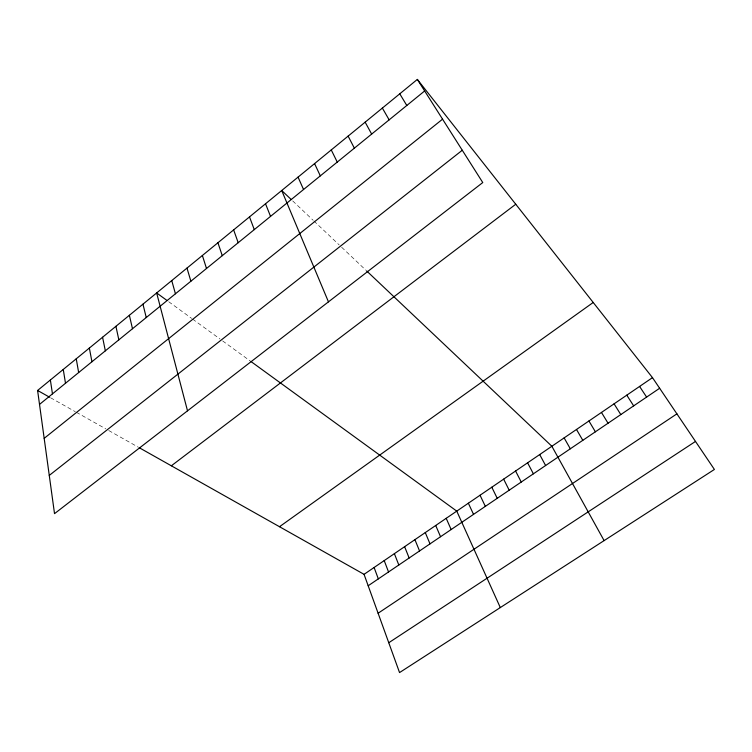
<?xml version="1.0" encoding="UTF-8"?>
<svg xmlns="http://www.w3.org/2000/svg" width="752" height="752" viewBox="0 0 752 752"><rect width="100%" height="100%" fill="white"/><g stroke="black" fill="none" stroke-linecap="round" stroke-linejoin="round"><path stroke-width="0.56" stroke-dasharray="3.76 2.82" d="M50.581 397.77L75.285 411.682M76.3 412.256L105.816 428.884M108.702 430.511L138.537 447.318M168.711 301.721L191.638 318.387M192.587 319.074L219.932 338.955M222.611 340.9L250.181 360.951M292.697 200.916L313.086 220.223M313.885 220.975L339.218 244.955M341.643 247.248L365.801 270.128"/><path stroke-width="1.13" d="M417.341 79.421L482.765 182.557L54.52 513.654L37.6 390.457L417.341 79.421L652.482 377.645L714.4 469.455L399.547 672.579L364.053 574.34L139.505 447.863M39.518 404.407L424.654 90.954M44.18 438.341L442.561 119.173M49.265 475.424L462.273 150.25M171.353 465.798L515.759 204.243M279.5 526.72L593.215 302.473M364.053 574.34L652.482 377.645M368.179 585.761L659.645 388.258M378.106 613.237L676.903 413.854M388.765 642.734L695.497 441.433M37.6 390.457L49.585 397.206M166.859 300.368L156.651 292.951L187.511 410.827M251.074 361.599L456.755 511.116L500.306 607.578M291.005 199.318L281.709 190.51L328.464 301.862M366.609 270.889L551.865 446.256L604.11 540.613M639.585 386.434L646.607 397.094M626.783 395.167L633.663 405.864M614.074 403.833L620.804 414.578M601.459 412.434L608.048 423.216M399.763 93.812L406.804 105.487M588.929 420.979L595.387 431.808M576.483 429.467L582.809 440.324M382.364 108.062L389.141 119.859M564.132 437.89L570.317 448.784M365.152 122.162L371.657 134.082M539.692 454.565L545.614 465.535M527.594 462.809L533.384 473.816M348.12 136.112L354.361 148.163M515.581 471.006L521.249 482.041M503.652 479.137L509.198 490.21M331.256 149.921L337.253 162.094M491.808 487.221L497.222 498.322M480.039 495.239L485.341 506.378M314.571 163.588L320.314 175.874M468.355 503.21L473.534 514.377M298.055 177.124L303.545 189.523M446.199 518.316L451.144 529.549M435.709 525.479L440.55 536.731M425.284 532.585L430.012 543.865M414.916 539.654L419.55 550.953M404.623 546.676L409.144 558.003M265.522 203.773L270.541 216.388M394.386 553.66L398.814 565.006M384.216 560.597L388.54 571.971M249.504 216.896L254.279 229.614M374.101 567.487L378.331 578.89M233.637 229.886L238.196 242.708M217.93 242.746L222.263 255.671M202.382 255.483L206.499 268.502M186.985 268.097L190.886 281.21M171.747 280.581L175.432 293.788M142.946 304.165L146.245 317.541M129.372 315.285L132.484 328.737M115.921 326.312L118.844 339.838M102.573 337.234L105.336 350.836M89.356 348.063L91.941 361.74M76.243 358.807L78.659 372.55M63.253 369.448L65.499 383.257M50.375 379.995L52.452 393.879"/></g></svg>
